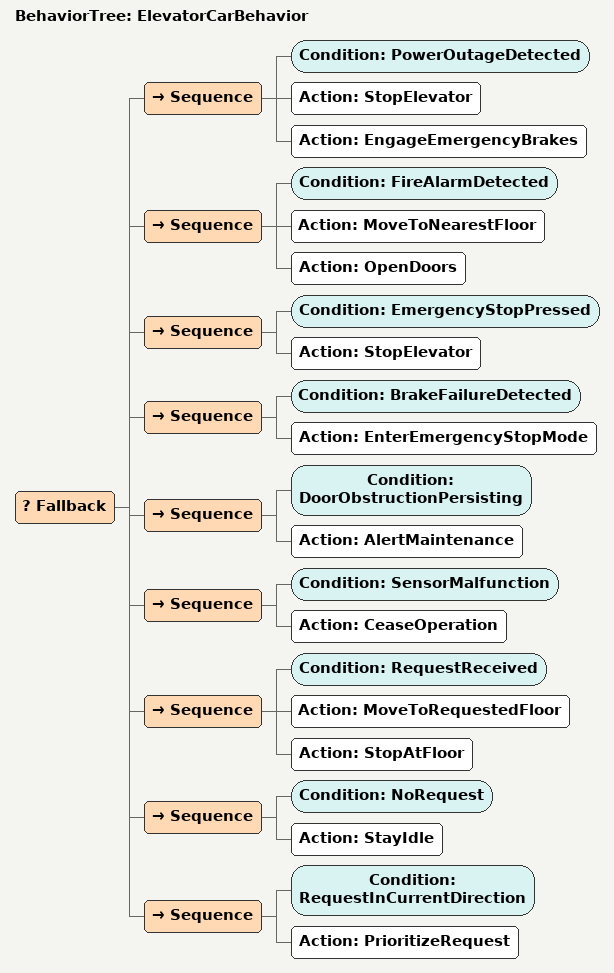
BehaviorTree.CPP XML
<root BTCPP_format="4">
    <BehaviorTree ID="ElevatorCarBehavior">
        <Fallback>
            <!-- Dimension 3: Emergency Response -->
            <Sequence>
                <Condition ID="PowerOutageDetected"/>
                <Action ID="StopElevator"/>
                <Action ID="EngageEmergencyBrakes"/>
            </Sequence>
            <Sequence>
                <Condition ID="FireAlarmDetected"/>
                <Action ID="MoveToNearestFloor"/>
                <Action ID="OpenDoors"/>
            </Sequence>
            <Sequence>
                <Condition ID="EmergencyStopPressed"/>
                <Action ID="StopElevator"/>
            </Sequence>
            <!-- Dimension 4: Fault Handling -->
            <Sequence>
                <Condition ID="BrakeFailureDetected"/>
                <Action ID="EnterEmergencyStopMode"/>
            </Sequence>
            <Sequence>
                <Condition ID="DoorObstructionPersisting"/>
                <Action ID="AlertMaintenance"/>
            </Sequence>
            <Sequence>
                <Condition ID="SensorMalfunction"/>
                <Action ID="CeaseOperation"/>
            </Sequence>
            <!-- Dimension 1: Normal Operation -->
            <Sequence>
                <Condition ID="RequestReceived"/>
                <Action ID="MoveToRequestedFloor"/>
                <Action ID="StopAtFloor"/>
            </Sequence>
            <Sequence>
                <Condition ID="NoRequest"/>
                <Action ID="StayIdle"/>
            </Sequence>
            <Sequence>
                <Condition ID="RequestInCurrentDirection"/>
                <Action ID="PrioritizeRequest"/>
            </Sequence>
            <!-- Other Dimensions as per the enumeration -->
        </Fallback>
    </BehaviorTree>
</root>
